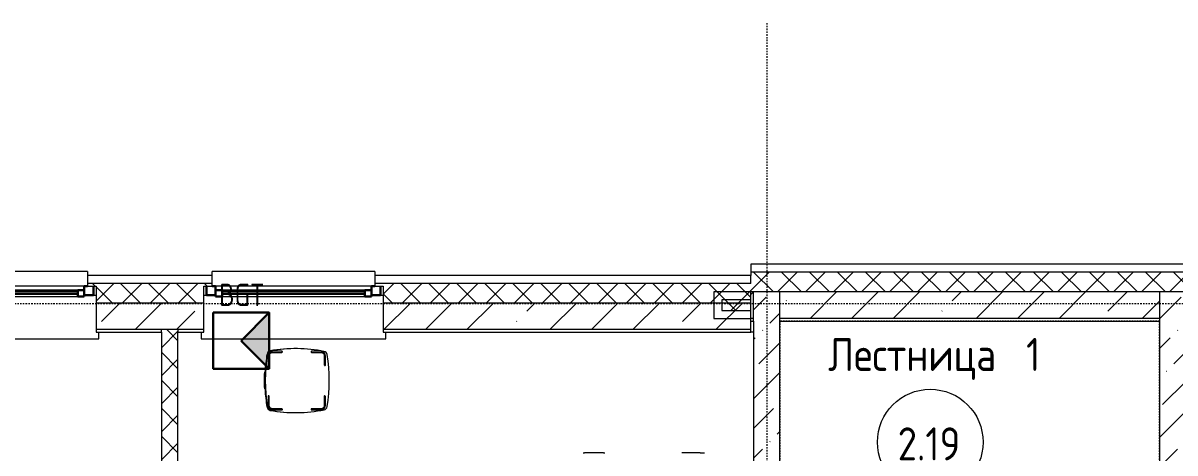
# Model space of a CAD drawing. Header units: millimetres. Extents: x -174154 to -170572, y -111302 to -109817.
# Drawn here: x -172443.4 to -172356.2, y -110491.4 to -110458.9 of the extents above; entities that cross this region are included whole.
import ezdxf

# ---------------------------------------------------------------- set-up
doc = ezdxf.new("R2010")
doc.units = ezdxf.units.MM
for name, pattern in [('ACAD_ISO02W100', [15, 12, -3]), ('ADSK_Линия сетки', [21, 12, -3, 3, -3]), ('ADSK_Сверху', [4.5, 3, -1.5])]:
    doc.linetypes.add(name, pattern=pattern)
for name, color, linetype, lineweight in [('!Подложка', 252, 'ACAD_ISO02W100', 25), ('Кабель ПС', 20, 'ACAD_ISO02W100', 30), ('Каркас_Импост', 7, 'Continuous', 18), ('Лестницы', 7, 'Continuous', 18), ('Марки помещений', 7, 'Continuous', 18), ('Обобщенные модели', 7, 'Continuous', 18), ('Окна', 7, 'Continuous', 18), ('ОПС', 1, 'Continuous', 30), ('Оси', 7, 'Continuous', 9), ('Остекление', 7, 'Continuous', 30), ('Отлив', 7, 'Continuous', 18), ('Перекрытия', 7, 'Continuous', 18), ('Подоконник_Верхний брус', 7, 'Continuous', 18), ('ПС', 1, 'Continuous', 50), ('Специальное оборудование', 7, 'Continuous', 18), ('Стены', 7, 'Continuous', 18), ('Стены разрез', 7, 'Continuous', 40), ('Стены штриховка', 7, 'Continuous', 18)]:
    doc.layers.add(name, color=color, linetype=linetype, lineweight=lineweight)
doc.styles.add('GOST Common', font='GOST Common.ttf', dxfattribs={"width": 0.9, "height": 250})
doc.styles.get("Standard").update_dxf_attribs({"font": 'GOST_A.TTF'})
pattern_1 = [(45, (30280, 12305), (-106.066, 106.066), []), (135, (30280, 12305), (-106.066, -106.066), [])]
pattern_2 = [(45, (30280, 12305), (-314.309, 314.309), []), (45, (30594.3, 12305), (-314.309, 314.309), [555.625, -111.125, 3.353, -107.772])]
pattern_3 = [(45, (30280, 12305), (84.1903, 308.6967), [396.875, -79.375, 3.353, -76.022])]

# ---------------------------------------------------------------- blocks, each defined once
blk = doc.blocks.new('ИОО')
at = {"layer": 'Кабель ПС', "ltscale": 100}
h = blk.add_hatch(color=5, dxfattribs=at)
h.dxf.hatch_style = 1
h.paths.add_polyline_path([(0, 0), (184.7, -186.1), (184.7, 186.1)])
at = {"layer": 'ОПС', "color": 5, "ltscale": 100}
for p, q in [((184.7, 186.1), (0, 0)), ((0, 0), (184.7, -186.1))]:
    blk.add_line(p, q, dxfattribs=at)
blk.add_lwpolyline([(-184.7, 186.1), (184.7, 186.1), (184.7, -186.1), (-184.7, -186.1)], close=True, dxfattribs=at)
blk = doc.blocks.new('*U8')
at = {"layer": 'Кабель ПС', "color": 20, "xscale": 0.803782661242815, "yscale": 0.803782661242815, "zscale": 0.803782661242815}
blk.add_blockref('ИОО', (148.3, 149.8), dxfattribs=at)
at = {"layer": 'ПС', "color": 0, "ltscale": 300, "insert": (151.5, 393.7), "char_height": 120, "width": 108.005, "attachment_point": 5, "bg_fill": 3, "box_fill_scale": 1, "bg_fill_color": 256, "bg_fill_transparency": 0}
blk.add_mtext('BGT', dxfattribs=at)
blk = doc.blocks.new('Medical_All_ARJO_Bedside-Cabinet - Medical_All_ARJO_Bedside-Cabinet-V1-В_АР_ПЭ_02 Этаж')
at = {"layer": 'Обобщенные модели'}
for p, q in [((-221.9, 182.5), (-221.9, 131.5)), ((-214.1, 131.5), (-214.1, 182.5)), ((-137, 216.4), (-188, 216.4)), ((-188, 208.6), (-137, 208.6)), ((188, 216.4), (137, 216.4)), ((137, 208.6), (188, 208.6)), ((214.1, 182.5), (214.1, 131.5)), ((221.9, 131.5), (221.9, 182.5)), ((-221.9, -131.5), (-221.9, -182.5)), ((-214.1, -182.5), (-214.1, -131.5)), ((214.1, -131.5), (214.1, -182.5)), ((221.9, -182.5), (221.9, -131.5)), ((-137, -208.6), (-188, -208.6)), ((-188, -216.4), (-137, -216.4)), ((-72.3, -235.7), (-70.5, -237.5)), ((-49.3, -246.3), (47.7, -246.3)), ((188, -208.6), (137, -208.6)), ((137, -216.4), (188, -216.4))]:
    blk.add_line(p, q, dxfattribs=at)
at = {"layer": 'Обобщенные модели', "flags": 128}
for points in [[(-188, 216.4), (-189.4, 216.4), (-190.7, 216.3), (-192.1, 216.2), (-193.4, 216), (-194.7, 215.7), (-196.1, 215.4), (-197.4, 215.1), (-198.7, 214.7), (-199.9, 214.2), (-201.2, 213.7), (-202.4, 213.2), (-203.7, 212.6), (-204.9, 211.9), (-206, 211.2), (-207.2, 210.5), (-208.3, 209.7), (-209.3, 208.9), (-210.4, 208), (-211.4, 207.1), (-212.3, 206.1), (-213.3, 205.1), (-214.1, 204.1), (-215, 203), (-215.8, 202), (-216.5, 200.8), (-217.2, 199.7), (-217.9, 198.5), (-218.5, 197.3), (-219.1, 196), (-219.6, 194.8), (-220.1, 193.5), (-220.5, 192.2), (-220.9, 190.9), (-221.2, 189.6), (-221.4, 188.3), (-221.6, 186.9), (-221.8, 185.6), (-221.9, 184.2), (-221.9, 182.9), (-221.9, 182.5)], [(-214.1, 182.5), (-214.1, 183.5), (-214, 184.6), (-213.9, 185.6), (-213.8, 186.7), (-213.6, 187.7), (-213.3, 188.7), (-213.1, 189.7), (-212.8, 190.7), (-212.4, 191.7), (-212, 192.7), (-211.6, 193.6), (-211.1, 194.5), (-210.6, 195.5), (-210.1, 196.4), (-209.5, 197.2), (-208.9, 198.1), (-208.3, 198.9), (-207.6, 199.7), (-206.9, 200.5), (-206.2, 201.2), (-205.4, 201.9), (-204.6, 202.6), (-203.8, 203.3), (-203, 203.9), (-202.1, 204.4), (-201.2, 205), (-200.3, 205.5), (-199.4, 206), (-198.4, 206.4), (-197.5, 206.8), (-196.5, 207.2), (-195.5, 207.5), (-194.5, 207.8), (-193.5, 208), (-192.4, 208.2), (-191.4, 208.4), (-190.4, 208.5), (-189.3, 208.6), (-188.3, 208.6), (-188, 208.6)], [(-118, 216.4), (-118, 216.4), (-118.1, 216.4), (-118.1, 216.4), (-118.2, 216.4), (-118.4, 216.4), (-118.5, 216.4), (-118.7, 216.4), (-119, 216.4), (-119.2, 216.4), (-119.5, 216.4), (-119.8, 216.4), (-120.1, 216.4), (-120.5, 216.4), (-120.9, 216.4), (-121.3, 216.4), (-121.8, 216.4), (-122.2, 216.4), (-122.7, 216.4), (-123.2, 216.4), (-123.8, 216.4), (-124.3, 216.4), (-124.9, 216.4), (-125.5, 216.4), (-126.1, 216.4), (-126.7, 216.4), (-127.4, 216.4), (-128, 216.4), (-128.7, 216.4), (-129.4, 216.4), (-130.1, 216.4), (-130.8, 216.4), (-131.6, 216.4), (-132.3, 216.4), (-133, 216.4), (-133.8, 216.4), (-134.5, 216.4), (-135.3, 216.4), (-136, 216.4), (-136.8, 216.4), (-137, 216.4)], [(-137, 208.6), (-136.2, 208.6), (-135.5, 208.6), (-134.7, 208.6), (-134, 208.6), (-133.2, 208.6), (-132.5, 208.6), (-131.7, 208.6), (-131, 208.6), (-130.3, 208.6), (-129.6, 208.6), (-128.9, 208.6), (-128.2, 208.6), (-127.6, 208.6), (-126.9, 208.6), (-126.3, 208.6), (-125.7, 208.6), (-125.1, 208.6), (-124.5, 208.6), (-123.9, 208.6), (-123.4, 208.6), (-122.9, 208.6), (-122.4, 208.6), (-121.9, 208.6), (-121.4, 208.6), (-121, 208.6), (-120.6, 208.6), (-120.2, 208.6), (-119.9, 208.6), (-119.6, 208.6), (-119.3, 208.6), (-119, 208.6), (-118.8, 208.6), (-118.6, 208.6), (-118.4, 208.6), (-118.3, 208.6), (-118.2, 208.6), (-118.1, 208.6), (-118, 208.6), (-118, 208.6)], [(137, 216.4), (136.2, 216.4), (135.5, 216.4), (134.7, 216.4), (134, 216.4), (133.2, 216.4), (132.5, 216.4), (131.7, 216.4), (131, 216.4), (130.3, 216.4), (129.6, 216.4), (128.9, 216.4), (128.2, 216.4), (127.6, 216.4), (126.9, 216.4), (126.3, 216.4), (125.7, 216.4), (125.1, 216.4), (124.5, 216.4), (123.9, 216.4), (123.4, 216.4), (122.9, 216.4), (122.4, 216.4), (121.9, 216.4), (121.4, 216.4), (121, 216.4), (120.6, 216.4), (120.2, 216.4), (119.9, 216.4), (119.6, 216.4), (119.3, 216.4), (119, 216.4), (118.8, 216.4), (118.6, 216.4), (118.4, 216.4), (118.3, 216.4), (118.2, 216.4), (118.1, 216.4), (118, 216.4), (118, 216.4)], [(118, 208.6), (118, 208.6), (118.1, 208.6), (118.1, 208.6), (118.2, 208.6), (118.4, 208.6), (118.5, 208.6), (118.7, 208.6), (119, 208.6), (119.2, 208.6), (119.5, 208.6), (119.8, 208.6), (120.1, 208.6), (120.5, 208.6), (120.9, 208.6), (121.3, 208.6), (121.8, 208.6), (122.2, 208.6), (122.7, 208.6), (123.2, 208.6), (123.8, 208.6), (124.3, 208.6), (124.9, 208.6), (125.5, 208.6), (126.1, 208.6), (126.7, 208.6), (127.4, 208.6), (128, 208.6), (128.7, 208.6), (129.4, 208.6), (130.1, 208.6), (130.8, 208.6), (131.6, 208.6), (132.3, 208.6), (133, 208.6), (133.8, 208.6), (134.5, 208.6), (135.3, 208.6), (136, 208.6), (136.8, 208.6), (137, 208.6)], [(221.9, 182.5), (221.9, 183.9), (221.8, 185.2), (221.7, 186.6), (221.5, 187.9), (221.2, 189.2), (220.9, 190.6), (220.6, 191.9), (220.2, 193.2), (219.7, 194.4), (219.2, 195.7), (218.7, 196.9), (218.1, 198.2), (217.4, 199.4), (216.7, 200.5), (216, 201.7), (215.2, 202.8), (214.4, 203.8), (213.5, 204.9), (212.6, 205.9), (211.6, 206.8), (210.6, 207.8), (209.6, 208.6), (208.5, 209.5), (207.5, 210.3), (206.3, 211), (205.2, 211.7), (204, 212.4), (202.8, 213), (201.5, 213.6), (200.3, 214.1), (199, 214.6), (197.7, 215), (196.4, 215.4), (195.1, 215.7), (193.8, 215.9), (192.4, 216.1), (191.1, 216.3), (189.7, 216.4), (188.4, 216.4), (188, 216.4)], [(188, 208.6), (189, 208.6), (190.1, 208.5), (191.1, 208.4), (192.2, 208.3), (193.2, 208.1), (194.2, 207.8), (195.2, 207.6), (196.2, 207.3), (197.2, 206.9), (198.2, 206.5), (199.1, 206.1), (200, 205.6), (201, 205.1), (201.9, 204.6), (202.7, 204), (203.6, 203.4), (204.4, 202.8), (205.2, 202.1), (206, 201.4), (206.7, 200.7), (207.4, 199.9), (208.1, 199.1), (208.8, 198.3), (209.4, 197.5), (209.9, 196.6), (210.5, 195.7), (211, 194.8), (211.5, 193.9), (211.9, 192.9), (212.3, 192), (212.7, 191), (213, 190), (213.3, 189), (213.5, 188), (213.7, 186.9), (213.9, 185.9), (214, 184.9), (214.1, 183.8), (214.1, 182.8), (214.1, 182.5)], [(-221.9, 131.5), (-221.9, 130.7), (-221.9, 130), (-221.9, 129.2), (-221.9, 128.5), (-221.9, 127.7), (-221.9, 127), (-221.9, 126.2), (-221.9, 125.5), (-221.9, 124.8), (-221.9, 124.1), (-221.9, 123.4), (-221.9, 122.7), (-221.9, 122.1), (-221.9, 121.4), (-221.9, 120.8), (-221.9, 120.2), (-221.9, 119.6), (-221.9, 119), (-221.9, 118.4), (-221.9, 117.9), (-221.9, 117.4), (-221.9, 116.9), (-221.9, 116.4), (-221.9, 115.9), (-221.9, 115.5), (-221.9, 115.1), (-221.9, 114.7), (-221.9, 114.4), (-221.9, 114.1), (-221.9, 113.8), (-221.9, 113.5), (-221.9, 113.3), (-221.9, 113.1), (-221.9, 112.9), (-221.9, 112.8), (-221.9, 112.7), (-221.9, 112.6), (-221.9, 112.5), (-221.9, 112.5)], [(-214.1, 112.5), (-214.1, 112.5), (-214.1, 112.6), (-214.1, 112.6), (-214.1, 112.7), (-214.1, 112.9), (-214.1, 113), (-214.1, 113.2), (-214.1, 113.5), (-214.1, 113.7), (-214.1, 114), (-214.1, 114.3), (-214.1, 114.6), (-214.1, 115), (-214.1, 115.4), (-214.1, 115.8), (-214.1, 116.3), (-214.1, 116.7), (-214.1, 117.2), (-214.1, 117.7), (-214.1, 118.3), (-214.1, 118.8), (-214.1, 119.4), (-214.1, 120), (-214.1, 120.6), (-214.1, 121.2), (-214.1, 121.9), (-214.1, 122.5), (-214.1, 123.2), (-214.1, 123.9), (-214.1, 124.6), (-214.1, 125.3), (-214.1, 126.1), (-214.1, 126.8), (-214.1, 127.5), (-214.1, 128.3), (-214.1, 129), (-214.1, 129.8), (-214.1, 130.5), (-214.1, 131.3), (-214.1, 131.5)], [(214.1, 131.5), (214.1, 130.7), (214.1, 130), (214.1, 129.2), (214.1, 128.5), (214.1, 127.7), (214.1, 127), (214.1, 126.2), (214.1, 125.5), (214.1, 124.8), (214.1, 124.1), (214.1, 123.4), (214.1, 122.7), (214.1, 122.1), (214.1, 121.4), (214.1, 120.8), (214.1, 120.2), (214.1, 119.6), (214.1, 119), (214.1, 118.4), (214.1, 117.9), (214.1, 117.4), (214.1, 116.9), (214.1, 116.4), (214.1, 115.9), (214.1, 115.5), (214.1, 115.1), (214.1, 114.7), (214.1, 114.4), (214.1, 114.1), (214.1, 113.8), (214.1, 113.5), (214.1, 113.3), (214.1, 113.1), (214.1, 112.9), (214.1, 112.8), (214.1, 112.7), (214.1, 112.6), (214.1, 112.5), (214.1, 112.5)], [(221.9, 112.5), (221.9, 112.5), (221.9, 112.6), (221.9, 112.6), (221.9, 112.7), (221.9, 112.9), (221.9, 113), (221.9, 113.2), (221.9, 113.5), (221.9, 113.7), (221.9, 114), (221.9, 114.3), (221.9, 114.6), (221.9, 115), (221.9, 115.4), (221.9, 115.8), (221.9, 116.3), (221.9, 116.7), (221.9, 117.2), (221.9, 117.7), (221.9, 118.3), (221.9, 118.8), (221.9, 119.4), (221.9, 120), (221.9, 120.6), (221.9, 121.2), (221.9, 121.9), (221.9, 122.5), (221.9, 123.2), (221.9, 123.9), (221.9, 124.6), (221.9, 125.3), (221.9, 126.1), (221.9, 126.8), (221.9, 127.5), (221.9, 128.3), (221.9, 129), (221.9, 129.8), (221.9, 130.5), (221.9, 131.3), (221.9, 131.5)], [(-221.9, -112.5), (-221.9, -112.5), (-221.9, -112.6), (-221.9, -112.6), (-221.9, -112.7), (-221.9, -112.9), (-221.9, -113), (-221.9, -113.2), (-221.9, -113.5), (-221.9, -113.7), (-221.9, -114), (-221.9, -114.3), (-221.9, -114.6), (-221.9, -115), (-221.9, -115.4), (-221.9, -115.8), (-221.9, -116.3), (-221.9, -116.7), (-221.9, -117.2), (-221.9, -117.7), (-221.9, -118.3), (-221.9, -118.8), (-221.9, -119.4), (-221.9, -120), (-221.9, -120.6), (-221.9, -121.2), (-221.9, -121.9), (-221.9, -122.5), (-221.9, -123.2), (-221.9, -123.9), (-221.9, -124.6), (-221.9, -125.3), (-221.9, -126.1), (-221.9, -126.8), (-221.9, -127.5), (-221.9, -128.3), (-221.9, -129), (-221.9, -129.8), (-221.9, -130.5), (-221.9, -131.3), (-221.9, -131.5)], [(-214.1, -131.5), (-214.1, -130.7), (-214.1, -130), (-214.1, -129.2), (-214.1, -128.5), (-214.1, -127.7), (-214.1, -127), (-214.1, -126.2), (-214.1, -125.5), (-214.1, -124.8), (-214.1, -124.1), (-214.1, -123.4), (-214.1, -122.7), (-214.1, -122.1), (-214.1, -121.4), (-214.1, -120.8), (-214.1, -120.2), (-214.1, -119.6), (-214.1, -119), (-214.1, -118.4), (-214.1, -117.9), (-214.1, -117.4), (-214.1, -116.9), (-214.1, -116.4), (-214.1, -115.9), (-214.1, -115.5), (-214.1, -115.1), (-214.1, -114.7), (-214.1, -114.4), (-214.1, -114.1), (-214.1, -113.8), (-214.1, -113.5), (-214.1, -113.3), (-214.1, -113.1), (-214.1, -112.9), (-214.1, -112.8), (-214.1, -112.7), (-214.1, -112.6), (-214.1, -112.5), (-214.1, -112.5)], [(214.1, -112.5), (214.1, -112.5), (214.1, -112.6), (214.1, -112.6), (214.1, -112.7), (214.1, -112.9), (214.1, -113), (214.1, -113.2), (214.1, -113.5), (214.1, -113.7), (214.1, -114), (214.1, -114.3), (214.1, -114.6), (214.1, -115), (214.1, -115.4), (214.1, -115.8), (214.1, -116.3), (214.1, -116.7), (214.1, -117.2), (214.1, -117.7), (214.1, -118.3), (214.1, -118.8), (214.1, -119.4), (214.1, -120), (214.1, -120.6), (214.1, -121.2), (214.1, -121.9), (214.1, -122.5), (214.1, -123.2), (214.1, -123.9), (214.1, -124.6), (214.1, -125.3), (214.1, -126.1), (214.1, -126.8), (214.1, -127.5), (214.1, -128.3), (214.1, -129), (214.1, -129.8), (214.1, -130.5), (214.1, -131.3), (214.1, -131.5)], [(221.9, -131.5), (221.9, -130.7), (221.9, -130), (221.9, -129.2), (221.9, -128.5), (221.9, -127.7), (221.9, -127), (221.9, -126.2), (221.9, -125.5), (221.9, -124.8), (221.9, -124.1), (221.9, -123.4), (221.9, -122.7), (221.9, -122.1), (221.9, -121.4), (221.9, -120.8), (221.9, -120.2), (221.9, -119.6), (221.9, -119), (221.9, -118.4), (221.9, -117.9), (221.9, -117.4), (221.9, -116.9), (221.9, -116.4), (221.9, -115.9), (221.9, -115.5), (221.9, -115.1), (221.9, -114.7), (221.9, -114.4), (221.9, -114.1), (221.9, -113.8), (221.9, -113.5), (221.9, -113.3), (221.9, -113.1), (221.9, -112.9), (221.9, -112.8), (221.9, -112.7), (221.9, -112.6), (221.9, -112.5), (221.9, -112.5)], [(-221.9, -182.5), (-221.9, -183.9), (-221.8, -185.2), (-221.7, -186.6), (-221.5, -187.9), (-221.2, -189.2), (-220.9, -190.6), (-220.6, -191.9), (-220.2, -193.2), (-219.7, -194.4), (-219.2, -195.7), (-218.7, -196.9), (-218.1, -198.2), (-217.4, -199.4), (-216.7, -200.5), (-216, -201.7), (-215.2, -202.8), (-214.4, -203.8), (-213.5, -204.9), (-212.6, -205.9), (-211.6, -206.8), (-210.6, -207.8), (-209.6, -208.6), (-208.5, -209.5), (-207.5, -210.3), (-206.3, -211), (-205.2, -211.7), (-204, -212.4), (-202.8, -213), (-201.5, -213.6), (-200.3, -214.1), (-199, -214.6), (-197.7, -215), (-196.4, -215.4), (-195.1, -215.7), (-193.8, -215.9), (-192.4, -216.1), (-191.1, -216.3), (-189.7, -216.4), (-188.4, -216.4), (-188, -216.4)], [(-188, -208.6), (-189, -208.6), (-190.1, -208.5), (-191.1, -208.4), (-192.2, -208.3), (-193.2, -208.1), (-194.2, -207.8), (-195.2, -207.6), (-196.2, -207.3), (-197.2, -206.9), (-198.2, -206.5), (-199.1, -206.1), (-200, -205.6), (-201, -205.1), (-201.9, -204.6), (-202.7, -204), (-203.6, -203.4), (-204.4, -202.8), (-205.2, -202.1), (-206, -201.4), (-206.7, -200.7), (-207.4, -199.9), (-208.1, -199.1), (-208.8, -198.3), (-209.4, -197.5), (-209.9, -196.6), (-210.5, -195.7), (-211, -194.8), (-211.5, -193.9), (-211.9, -192.9), (-212.3, -192), (-212.7, -191), (-213, -190), (-213.3, -189), (-213.5, -188), (-213.7, -186.9), (-213.9, -185.9), (-214, -184.9), (-214.1, -183.8), (-214.1, -182.8), (-214.1, -182.5)], [(-118, -208.6), (-118, -208.6), (-118.1, -208.6), (-118.1, -208.6), (-118.2, -208.6), (-118.4, -208.6), (-118.5, -208.6), (-118.7, -208.6), (-119, -208.6), (-119.2, -208.6), (-119.5, -208.6), (-119.8, -208.6), (-120.1, -208.6), (-120.5, -208.6), (-120.9, -208.6), (-121.3, -208.6), (-121.8, -208.6), (-122.2, -208.6), (-122.7, -208.6), (-123.2, -208.6), (-123.8, -208.6), (-124.3, -208.6), (-124.9, -208.6), (-125.5, -208.6), (-126.1, -208.6), (-126.7, -208.6), (-127.4, -208.6), (-128, -208.6), (-128.7, -208.6), (-129.4, -208.6), (-130.1, -208.6), (-130.8, -208.6), (-131.6, -208.6), (-132.3, -208.6), (-133, -208.6), (-133.8, -208.6), (-134.5, -208.6), (-135.3, -208.6), (-136, -208.6), (-136.8, -208.6), (-137, -208.6)], [(-137, -216.4), (-136.2, -216.4), (-135.5, -216.4), (-134.7, -216.4), (-134, -216.4), (-133.2, -216.4), (-132.5, -216.4), (-131.7, -216.4), (-131, -216.4), (-130.3, -216.4), (-129.6, -216.4), (-128.9, -216.4), (-128.2, -216.4), (-127.6, -216.4), (-126.9, -216.4), (-126.3, -216.4), (-125.7, -216.4), (-125.1, -216.4), (-124.5, -216.4), (-123.9, -216.4), (-123.4, -216.4), (-122.9, -216.4), (-122.4, -216.4), (-121.9, -216.4), (-121.4, -216.4), (-121, -216.4), (-120.6, -216.4), (-120.2, -216.4), (-119.9, -216.4), (-119.6, -216.4), (-119.3, -216.4), (-119, -216.4), (-118.8, -216.4), (-118.6, -216.4), (-118.4, -216.4), (-118.3, -216.4), (-118.2, -216.4), (-118.1, -216.4), (-118, -216.4), (-118, -216.4)], [(137, -208.6), (136.2, -208.6), (135.5, -208.6), (134.7, -208.6), (134, -208.6), (133.2, -208.6), (132.5, -208.6), (131.7, -208.6), (131, -208.6), (130.3, -208.6), (129.6, -208.6), (128.9, -208.6), (128.2, -208.6), (127.6, -208.6), (126.9, -208.6), (126.3, -208.6), (125.7, -208.6), (125.1, -208.6), (124.5, -208.6), (123.9, -208.6), (123.4, -208.6), (122.9, -208.6), (122.4, -208.6), (121.9, -208.6), (121.4, -208.6), (121, -208.6), (120.6, -208.6), (120.2, -208.6), (119.9, -208.6), (119.6, -208.6), (119.3, -208.6), (119, -208.6), (118.8, -208.6), (118.6, -208.6), (118.4, -208.6), (118.3, -208.6), (118.2, -208.6), (118.1, -208.6), (118, -208.6), (118, -208.6)], [(118, -216.4), (118, -216.4), (118.1, -216.4), (118.1, -216.4), (118.2, -216.4), (118.4, -216.4), (118.5, -216.4), (118.7, -216.4), (119, -216.4), (119.2, -216.4), (119.5, -216.4), (119.8, -216.4), (120.1, -216.4), (120.5, -216.4), (120.9, -216.4), (121.3, -216.4), (121.8, -216.4), (122.2, -216.4), (122.7, -216.4), (123.2, -216.4), (123.8, -216.4), (124.3, -216.4), (124.9, -216.4), (125.5, -216.4), (126.1, -216.4), (126.7, -216.4), (127.4, -216.4), (128, -216.4), (128.7, -216.4), (129.4, -216.4), (130.1, -216.4), (130.8, -216.4), (131.6, -216.4), (132.3, -216.4), (133, -216.4), (133.8, -216.4), (134.5, -216.4), (135.3, -216.4), (136, -216.4), (136.8, -216.4), (137, -216.4)], [(188, -216.4), (189.4, -216.4), (190.7, -216.3), (192.1, -216.2), (193.4, -216), (194.7, -215.7), (196.1, -215.4), (197.4, -215.1), (198.7, -214.7), (199.9, -214.2), (201.2, -213.7), (202.4, -213.2), (203.7, -212.6), (204.9, -211.9), (206, -211.2), (207.2, -210.5), (208.3, -209.7), (209.3, -208.9), (210.4, -208), (211.4, -207.1), (212.3, -206.1), (213.3, -205.1), (214.1, -204.1), (215, -203), (215.8, -202), (216.5, -200.8), (217.2, -199.7), (217.9, -198.5), (218.5, -197.3), (219.1, -196), (219.6, -194.8), (220.1, -193.5), (220.5, -192.2), (220.9, -190.9), (221.2, -189.6), (221.4, -188.3), (221.6, -186.9), (221.8, -185.6), (221.9, -184.2), (221.9, -182.9), (221.9, -182.5)], [(214.1, -182.5), (214.1, -183.5), (214, -184.6), (213.9, -185.6), (213.8, -186.7), (213.6, -187.7), (213.3, -188.7), (213.1, -189.7), (212.8, -190.7), (212.4, -191.7), (212, -192.7), (211.6, -193.6), (211.1, -194.5), (210.6, -195.5), (210.1, -196.4), (209.5, -197.2), (208.9, -198.1), (208.3, -198.9), (207.6, -199.7), (206.9, -200.5), (206.2, -201.2), (205.4, -201.9), (204.6, -202.6), (203.8, -203.3), (203, -203.9), (202.1, -204.4), (201.2, -205), (200.3, -205.5), (199.4, -206), (198.4, -206.4), (197.5, -206.8), (196.5, -207.2), (195.5, -207.5), (194.5, -207.8), (193.5, -208), (192.4, -208.2), (191.4, -208.4), (190.4, -208.5), (189.3, -208.6), (188.3, -208.6), (188, -208.6)]]:
    blk.add_lwpolyline(points, dxfattribs=at)
at = {"layer": 'Обобщенные модели'}
for centre, radius, start, end in [((848.8, -6.3), 1091.3, 168.78228, 190.07889), ((-192.3, 200.1), 30, 99.5522, 168.78228), ((0, -942.4), 1188.6, 80.47387, 99.5522), ((-118, 212.5), 3.92, 120, 135), ((-118, 212.5), 3.92, 300, 90), ((118, 212.5), 3.92, 120, 270), ((118, 212.5), 3.92, 300, 315), ((191.7, 200.2), 30, 11.577, 80.47387), ((-816.3, -6.3), 1059, 349.59298, 11.577), ((-218, 112.5), 3.92, 135, 180), ((-218, 112.5), 3.92, 180, 345), ((218, 112.5), 3.92, 135, 180), ((218, 112.5), 3.92, 180, 345), ((848.8, -10), 1091.3, 179.35389, 190.07889), ((-816.3, -10), 1059, 349.59298, 0.66415), ((-218, -112.5), 3.92, 0, 165), ((-218, -112.5), 3.92, 315, 0), ((218, -112.5), 3.92, 360, 165), ((218, -112.5), 3.92, 315, 360), ((-196.2, -192.1), 30, 190.07889, 260.25227), ((-196.2, -195.8), 30, 190.07889, 260.25227), ((0, 949.8), 1188.6, 260.25227, 279.72707), ((0, 946.1), 1188.6, 260.25227, 266.72992), ((-118, -212.5), 3.92, 120, 135), ((-118, -212.5), 3.92, 300, 90), ((-49.3, -216.3), 30, 225, 270), ((47.7, -216.3), 30, 270, 319.07295), ((0, 946.1), 1188.6, 273.19616, 279.72707), ((118, -212.5), 3.92, 120, 270), ((118, -212.5), 3.92, 300, 315), ((195.8, -192.1), 30, 279.72707, 349.59298), ((195.8, -195.8), 30, 279.72707, 349.59298)]:
    blk.add_arc(centre, radius, start, end, dxfattribs=at)
blk = doc.blocks.new('Medical_All_ARJO_Enterprise-8000_Patient-Bed - Citadel-V8-В_АР_ПЭ_02 Этаж')
at = {"layer": 'Специальное оборудование'}
for p, q in [((-180.3, 516), (-177.6, 516)), ((-177.6, 516), (-172.9, 516)), ((-27.7, 516), (-172.9, 516)), ((-172.9, 516), (-172.9, 514.8)), ((-27.7, 514.8), (-27.7, 516)), ((-27.7, 516), (-23.1, 516)), ((-23.1, 516), (-20.3, 516)), ((704.7, 516), (568.2, 516)), ((704.7, 516), (718.3, 516)), ((718.3, 516), (728.2, 516)), ((728.2, 516), (732.2, 516))]:
    blk.add_line(p, q, dxfattribs=at)
at = {"layer": 'Специальное оборудование', "flags": 128}
for points in [[(-183, 515.1), (-181.7, 515.7), (-180.3, 516)], [(-20.3, 516), (-18.9, 515.7), (-17.6, 515.1)], [(732.2, 516), (734.3, 515.7), (736.3, 515.1)]]:
    blk.add_lwpolyline(points, dxfattribs=at)
at = {"layer": 'Специальное оборудование'}
for centre in [(568.2, 482.2), (704.7, 482.2)]:
    blk.add_ellipse(centre, major_axis=(0, 33.7), ratio=0.34202, start_param=0, end_param=0.261799, dxfattribs=at)
blk = doc.blocks.new('B2B_Окно_1створка - 1320х1460h-729011-В_АР_ПЭ_02 Этаж')
at = {"layer": 'Каркас_Импост', "lineweight": 30}
for p, q in [((-660, 135), (-660, 65)), ((-590, 135), (-615, 135)), ((-590, 105), (-590, 135)), ((-540, 105), (-590, 105)), ((-590, 105), (-590, 55)), ((-540, 55), (-540, 105)), ((540, 105), (540, 55)), ((590, 105), (540, 105)), ((590, 135), (590, 105)), ((615, 135), (590, 135)), ((590, 55), (590, 105)), ((660, 65), (660, 135)), ((-660, 65), (-590, 65)), ((-590, 55), (-540, 55)), ((540, 55), (590, 55)), ((590, 65), (660, 65))]:
    blk.add_line(p, q, dxfattribs=at)
at = {"layer": 'Каркас_Импост'}
for p, q in [((590, 135), (-590, 135)), ((540, 105), (-540, 105)), ((-540, 55), (540, 55))]:
    blk.add_line(p, q, dxfattribs=at)
at = {"layer": 'Остекление'}
for p, q in [((540, 95), (-540, 95)), ((-540, 95), (-540, 75)), ((540, 75), (540, 95)), ((-540, 75), (540, 75))]:
    blk.add_line(p, q, dxfattribs=at)
blk = doc.blocks.new('В2В_Подоконник_ПВХ - ПВХ-717279-В_АР_ПЭ_02 Этаж')
at = {"layer": 'Подоконник_Верхний брус'}
for p, q in [((-680, 0), (-660, 0)), ((660, 0), (680, 0)), ((-700, -280), (-700, -330)), ((-700, -330), (700, -330)), ((700, -330), (700, -280))]:
    blk.add_line(p, q, dxfattribs=at)
blk = doc.blocks.new('B2B_Отлив - Отлив_металлический-717280-В_АР_ПЭ_02 Этаж')
at = {"layer": 'Отлив'}
for p, q in [((-615, 80), (-615, 110)), ((615, 110), (-615, 110)), ((615, 110), (615, 80)), ((-615, 1), (615, 1))]:
    blk.add_line(p, q, dxfattribs=at)
blk = doc.blocks.new('ADSK_Марка_Помещение_2_ГОСТ21-501-2011 - Имя и Категория-86712-В_АР_ПЭ_02 Этаж')
at = {"layer": 'Марки помещений'}
blk.add_circle((0, 0), 4, dxfattribs=at)
blk = doc.blocks.new('A$C02fe7d8c')
at = {"layer": 'Стены разрез', "lineweight": 20, "true_color": 0x636466}
h = blk.add_hatch(dxfattribs=at)
h.set_pattern_fill('FP_1', color=251, style=0, pattern_type=2)
h.set_pattern_definition(pattern_1)
h.paths.add_polyline_path([(30330, 14555), (30480, 14555), (30480, 14705), (28545, 14705), (28545, 14685), (28610, 14685), (28610, 14555), (30166.1, 14555)])
h.paths.add_polyline_path([(27161.6, 14555), (27250, 14555), (27250, 14685), (27315, 14685), (27315, 14705), (26083.9, 14705), (26083.9, 14685), (26148.9, 14685), (26148.9, 14555)])
h.paths.add_polyline_path([(24157, 14555), (24788.9, 14555), (24788.9, 14685), (24853.9, 14685), (24853.9, 14705), (21764.3, 14705), (21764.3, 14685), (21829.3, 14685), (21829.3, 14555)])
h.paths.add_polyline_path([(20639.3, 14555), (20639.3, 14685), (20704.3, 14685), (20704.3, 14705), (19564.3, 14705), (19564.3, 14685), (19629.3, 14685), (19629.3, 14555), (19650.2, 14555)])
h.paths.add_polyline_path([(18439.3, 14555), (18439.3, 14685), (18504.3, 14685), (18504.3, 14705), (14910, 14705), (14910, 14555), (18204.2, 14555)])
h = blk.add_hatch(dxfattribs=at)
h.set_pattern_fill('FP_1', color=251, style=0, pattern_type=2)
h.set_pattern_definition(pattern_1)
h.paths.add_polyline_path([(14910, 14470), (14910, 14620), (12060, 14620), (12060, 14600), (12125, 14600), (12125, 14470), (12138.9, 14470)])
h.paths.add_polyline_path([(10636.6, 14470), (10765, 14470), (10765, 14600), (10830, 14600), (10830, 14620), (9885.5, 14620), (9885.5, 14600), (9950.5, 14600), (9950.5, 14470)])
h.paths.add_polyline_path([(8590.5, 14470), (8590.5, 14600), (8655.5, 14600), (8655.5, 14620), (5810, 14620), (5810, 14600), (5875, 14600), (5875, 14470), (6129.8, 14470)])
h.paths.add_polyline_path([(4515, 14470), (4515, 14600), (4580, 14600), (4580, 14620), (2715, 14620), (2715, 14600), (2780, 14600), (2780, 14470), (3125.2, 14470)])
h.paths.add_polyline_path([(1420, 14470), (1420, 14600), (1485, 14600), (1485, 14620), (60, 14620), (60, 14470), (210, 14470)])
h = blk.add_hatch(dxfattribs=at)
h.set_pattern_fill('FP_1', color=251, style=0, pattern_type=2)
h.set_pattern_definition(pattern_1)
h.paths.add_polyline_path([(14690, 14415), (14910, 14415), (14910, 14495), (14690, 14495), (14690, 14459.2)])
h = blk.add_hatch(dxfattribs=at)
h.set_pattern_fill('FP_2', color=251, style=0, pattern_type=2)
h.set_pattern_definition(pattern_2)
h.paths.add_polyline_path([(30330, 14355), (30330, 14555), (28610, 14555), (28610, 14355), (30166.1, 14355)])
h.paths.add_polyline_path([(26730, 14355), (27250, 14355), (27250, 14555), (26148.9, 14555), (26148.9, 14355), (26605, 14355)])
h.paths.add_polyline_path([(24788.9, 14355), (24788.9, 14555), (21829.3, 14555), (21829.3, 14355), (24205, 14355)])
h.paths.add_polyline_path([(20474.9, 14355), (20639.3, 14355), (20639.3, 14555), (19629.3, 14555), (19629.3, 14355)])
h.paths.add_polyline_path([(18204.2, 14355), (18439.3, 14355), (18439.3, 14555), (18204.2, 14555), (18204.2, 14459.2)])
h.paths.add_polyline_path([(18004.2, 14355), (18004.2, 14555), (14910, 14555), (14910, 14355), (14929.9, 14355), (14929.9, 14470), (15129.9, 14470), (15129.9, 14355), (15143.4, 14355)])
h = blk.add_hatch(dxfattribs=at)
h.set_pattern_fill('FP_4', color=251, style=0, pattern_type=2)
h.set_pattern_definition(pattern_3)
h.paths.add_polyline_path([(15129.9, 8313), (15129.9, 14555), (14929.9, 14555), (14929.9, 8313)])
h = blk.add_hatch(dxfattribs=at)
h.set_pattern_fill('FP_4', color=251, style=0, pattern_type=2)
h.set_pattern_definition(pattern_3)
h.paths.add_polyline_path([(18147.9, 8313), (18204.2, 8313), (18204.2, 14555), (18004.2, 14555), (18004.2, 8313)])
h = blk.add_hatch(dxfattribs=at)
h.set_pattern_fill('FP_2', color=251, style=0, pattern_type=2)
h.set_pattern_definition(pattern_2)
h.paths.add_polyline_path([(14392.3, 14270), (14910, 14270), (14910, 14470), (12125, 14470), (12125, 14270), (13641.1, 14270)])
h.paths.add_polyline_path([(10570, 14270), (10765, 14270), (10765, 14470), (9950.5, 14470), (9950.5, 14270), (10445, 14270)])
h.paths.add_polyline_path([(8590.5, 14270), (8590.5, 14470), (5875, 14470), (5875, 14270), (6620, 14270)])
h.paths.add_polyline_path([(3895, 14270), (4515, 14270), (4515, 14470), (2780, 14470), (2780, 14270), (3770, 14270)])
h.paths.add_polyline_path([(1420, 14270), (1420, 14470), (210, 14470), (210, 14270), (410, 14270)])
h = blk.add_hatch(dxfattribs=at)
h.set_pattern_fill('FP_1', color=251, style=0, pattern_type=2)
h.set_pattern_definition(pattern_1)
h.paths.add_polyline_path([(10570, 10783.5), (10570, 14270), (10445, 14270), (10445, 10783.5)])
at = {"layer": 'Лестницы', "color": 251, "linetype": 'ADSK_Сверху', "lineweight": 20, "true_color": 0x636466}
for p, q in [((15130, 14335), (15130, 12963)), ((18004.2, 14335), (15130, 14335)), ((18004.2, 12963), (18004.2, 14335))]:
    blk.add_line(p, q, dxfattribs=at)
at = {"layer": 'Оси', "linetype": 'ADSK_Линия сетки'}
for p, q in [((15030, 16592.9), (15030, -2195)), ((32780, 14465), (-1856.4, 14465))]:
    blk.add_line(p, q, dxfattribs=at)
at = {"layer": 'Перекрытия', "color": 251, "lineweight": 20, "true_color": 0x636466}
blk.add_line((14929.9, 14250), (14910, 14250), dxfattribs=at)
at = {"layer": 'Стены', "color": 251, "lineweight": 20, "true_color": 0x636466}
for p, q in [((14910, 14495), (14910, 14555)), ((14910, 14470), (14910, 14495)), ((14929.9, 14470), (14929.9, 14555)), ((15129.9, 14470), (15129.9, 14555)), ((14910, 14415), (14910, 14470)), ((14910, 14355), (14910, 14415))]:
    blk.add_line(p, q, dxfattribs=at)
at = {"layer": 'Стены разрез', "color": 251, "lineweight": 20, "true_color": 0x636466}
for p, q in [((18504.3, 14765), (14910, 14765)), ((14910, 14765), (14910, 14680)), ((10830, 14680), (9885.5, 14680)), ((9885.5, 14680), (9885.5, 14600)), ((10830, 14600), (10830, 14680)), ((14910, 14680), (12060, 14680)), ((12060, 14680), (12060, 14600)), ((9885.5, 14600), (9950.5, 14600)), ((9950.5, 14600), (9950.5, 14250)), ((10765, 14250), (10765, 14600)), ((10765, 14600), (10830, 14600)), ((12060, 14600), (12125, 14600)), ((12125, 14600), (12125, 14250)), ((14910, 14555), (14630, 14555)), ((14630, 14555), (14630, 14355)), ((14630, 14355), (14910, 14355)), ((14910, 14250), (14910, 14335)), ((14910, 14335), (14929.9, 14335)), ((14929.9, 14335), (14929.9, 8890)), ((15129.9, 8313), (15129.9, 14335)), ((15129.9, 14335), (18004.2, 14335)), ((18004.2, 14335), (18004.2, 8313)), ((9950.5, 14250), (10445, 14250)), ((10445, 14250), (10445, 10783.5)), ((10570, 14250), (10765, 14250)), ((10570, 10783.5), (10570, 14250)), ((12125, 14250), (14910, 14250))]:
    blk.add_line(p, q, dxfattribs=at)
at = {"layer": 'Стены штриховка', "color": 251, "lineweight": 20, "true_color": 0x636466}
for p, q in [((18504.3, 14705), (14910, 14705)), ((14910, 14620), (14910, 14680)), ((10830, 14620), (9885.5, 14620)), ((14910, 14620), (12060, 14620)), ((14690, 14495), (14690, 14415)), ((14910, 14495), (14690, 14495)), ((14910, 14470), (14910, 14555)), ((18439.3, 14555), (14910, 14555)), ((18004.2, 14555), (18004.2, 14335)), ((10765, 14470), (9950.5, 14470)), ((14910, 14470), (12125, 14470)), ((14690, 14415), (14910, 14415)), ((14929.9, 14335), (14929.9, 14470)), ((15129.9, 14335), (15129.9, 14470)), ((14910, 14335), (14910, 14355)), ((14929.9, 14355), (14910, 14355)), ((18004.2, 14355), (15129.9, 14355)), ((10765, 14270), (9950.5, 14270)), ((10445, 14250), (10445, 14270)), ((10570, 14270), (10570, 14250)), ((14910, 14270), (12125, 14270))]:
    blk.add_line(p, q, dxfattribs=at)
at = {"layer": 'Марки помещений', "color": 251, "lineweight": 20, "true_color": 0x636466, "xscale": 99.99999999999993, "yscale": 99.99999999999993, "zscale": 99.99999999999993}
blk.add_blockref('ADSK_Марка_Помещение_2_ГОСТ21-501-2011 - Имя и Категория-86712-В_АР_ПЭ_02 Этаж', (16268.3, 13417.8), dxfattribs=at)
at = {"layer": 'Обобщенные модели', "color": 251, "lineweight": 20, "true_color": 0x636466, "rotation": 270.0000000000002}
blk.add_blockref('Medical_All_ARJO_Bedside-Cabinet - Medical_All_ARJO_Bedside-Cabinet-V1-В_АР_ПЭ_02 Этаж', (11470, 13883.5), dxfattribs=at)
at = {"layer": 'Окна', "color": 251, "lineweight": 20, "true_color": 0x636466}
for name, p in [('B2B_Отлив - Отлив_металлический-717280-В_АР_ПЭ_02 Этаж', (9270.5, 14600)), ('B2B_Отлив - Отлив_металлический-717280-В_АР_ПЭ_02 Этаж', (11445, 14600)), ('B2B_Окно_1створка - 1320х1460h-729011-В_АР_ПЭ_02 Этаж', (9270.5, 14465)), ('B2B_Окно_1створка - 1320х1460h-729011-В_АР_ПЭ_02 Этаж', (11445, 14465)), ('В2В_Подоконник_ПВХ - ПВХ-717279-В_АР_ПЭ_02 Этаж', (9270.5, 14530)), ('В2В_Подоконник_ПВХ - ПВХ-717279-В_АР_ПЭ_02 Этаж', (11445, 14530))]:
    blk.add_blockref(name, p, dxfattribs=at)
at = {"layer": 'Специальное оборудование', "color": 251, "lineweight": 20, "true_color": 0x636466}
blk.add_blockref('Medical_All_ARJO_Enterprise-8000_Patient-Bed - Citadel-V8-В_АР_ПЭ_02 Этаж', (13821.2, 12820.6), dxfattribs=at)
at = {"layer": 'Марки помещений', "color": 251, "lineweight": 20, "true_color": 0x636466, "char_height": 250, "attachment_point": 1, "style": 'GOST Common'}
for s, insert, width in [('Лестница', (15494.6, 14206.4), 1652.278), (' 1', (16857.9, 14206.4), 230.886), ('2.19', (16021.5, 13529.2), 606.076)]:
    blk.add_mtext(s, dxfattribs=dict(at, insert=insert, width=width))

msp = doc.modelspace()

# ---------------------------------------------------------------- block references
at = {"layer": 'ПС', "color": 0, "xscale": 0.01424277820484836, "yscale": 0.01424277820484836, "zscale": 0.01424277820484836}
msp.add_blockref('*U8', (-172429.014, -110485.063), dxfattribs=at)

# ---------------------------------------------------------------- next in the draw order: block references
at = {"layer": '!Подложка', "ltscale": 20, "xscale": 0.01, "yscale": 0.01, "zscale": 0.01}
msp.add_blockref('A$C02fe7d8c', (-172537.389, -110624.788), dxfattribs=at)

doc.saveas('drawing.dxf')
